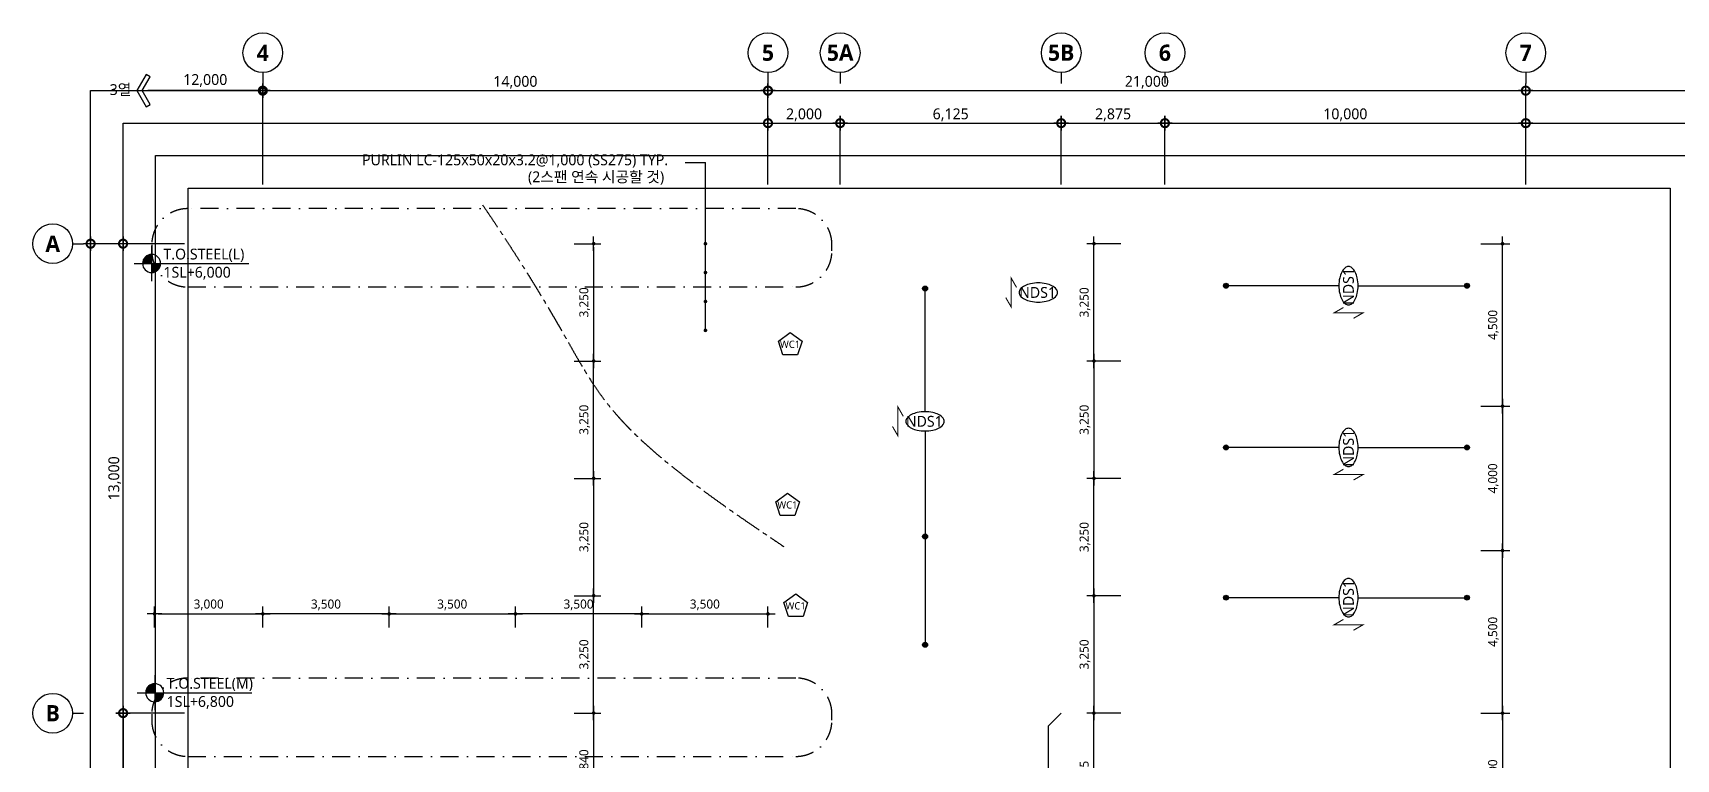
# Model space of a CAD drawing. Header units: millimetres. Extents: x 5446 to 585647, y 2414 to 57106.
# Drawn here: x 510027 to 555566, y 36988 to 57100 of the extents above; entities that cross this region are included whole.
import ezdxf
from ezdxf.enums import TextEntityAlignment as Align

# ---------------------------------------------------------------- set-up
doc = ezdxf.new("R2010")
doc.units = ezdxf.units.MM
doc.header["$LTSCALE"] = 100
doc.linetypes.add('CENTER2', pattern=[1.125, 0.75, -0.125, 0.125, -0.125])
doc.linetypes.add('DASHDOT-GAUN', pattern=[10, 5, -2.5, 0, -2.5])
doc.layers.get('DEFPOINTS').update_dxf_attribs({"color": 137})
for name, color, linetype in [('DIM', 7, 'Continuous'), ('DIM-INT', 7, 'Continuous'), ('S-COL', 2, 'Continuous'), ('S-SYM', 6, 'Continuous'), ('SYM', 6, 'Continuous'), ('SYM-BUB', 3, 'Continuous'), ('SYM-LEAD', 6, 'Continuous'), ('SYM-LEVEL', 7, 'Continuous'), ('TAG', 6, 'Continuous'), ('TEX', 3, 'Continuous'), ('Z-PURLIN', 4, 'Continuous')]:
    doc.layers.add(name, color=color, linetype=linetype)
doc.layers.add('TEMP', color=171, linetype='Continuous', plot=False)
doc.styles.add('$0$스타일1', font='malgun.ttf')
doc.styles.get("Standard").update_dxf_attribs({"font": 'malgun.ttf'})
doc.styles.add('XR-sec$0$스타일1', font='malgun.ttf')
doc.styles.add('스타일1', font='malgun.ttf')
doc.styles.add('스타일2', font='malgunbd.ttf')
doc.linetypes.add('WIREMESH2', pattern='A,5,-0.25,["X",Standard,S=1,R=0,X=-0.32,Y=-0.5],-0.25', length=5.5)
doc.dimstyles.new('CJA', dxfattribs={"dimscale": 300, "dimtxt": 2.7, "dimasz": 1, "dimexe": 2, "dimexo": 3, "dimgap": 1, "dimtad": 1, "dimdec": 0, "dimzin": 1, "dimdsep": 46, "dimlunit": 6, "dimtxsty": '$0$스타일1', "dimblk": 'CJDOT', "dimcen": 0.09, "dimdle": 1, "dimclrd": 256, "dimclre": 256, "dimclrt": 3, "dimadec": 0, "dimazin": 0, "dimtfac": 1, "dimtdec": 0, "dimtix": 1, "dimtmove": 2, "dimatfit": 3, "dimldrblk": 'CJDOT', "dimfxl": 1, "dimtolj": 1, "dimtzin": 1, "dimarcsym": 0})
doc.dimstyles.new('GAUN-100', dxfattribs={"dimscale": 100, "dimtxt": 3, "dimasz": 1, "dimexe": 1, "dimexo": 1, "dimgap": 0.5, "dimtad": 1, "dimdec": 0, "dimzin": 1, "dimdsep": 46, "dimlunit": 6, "dimtxsty": '스타일1', "dimblk": 'GAUN-DOT', "dimcen": -2, "dimdle": 2, "dimclrd": 256, "dimclre": 256, "dimclrt": 3, "dimadec": 0, "dimazin": 0, "dimtfac": 1, "dimtdec": 0, "dimtix": 1, "dimtmove": 2, "dimatfit": 3, "dimldrblk": 'DOTSMALL', "dimfxl": 1, "dimtolj": 1, "dimtzin": 1, "dimarcsym": 0})

# ---------------------------------------------------------------- blocks, each defined once
blk = doc.blocks.new('CJDOT')
blk.add_line((-2, 0), (2, 0))
at = {"const_width": 0.5}
blk.add_lwpolyline([(-0.25, 0, 1), (0.25, 0, 1)], format="xyb", close=True, dxfattribs=at)
blk = doc.blocks.new('*D190')
at = {"layer": 'DEFPOINTS', "color": 0, "transparency": 16777216}
for p in [(539432, 38262), (540480, 38262), (540480, 34787)]:
    blk.add_point(p, dxfattribs=at)
at = {"layer": 'DIM-INT', "lineweight": -2, "transparency": 16777216}
for p, q in [((540180, 38262), (539232, 38262)), ((539432, 34887), (539432, 38162)), ((540180, 34787), (539232, 34787))]:
    blk.add_line(p, q, dxfattribs=at)
at = {"layer": 'DIM-INT', "lineweight": -2, "transparency": 16777216, "xscale": 100, "yscale": 100, "zscale": 100}
for p, rotation in [((539432, 38262), 90), ((539432, 34787), 270)]:
    blk.add_blockref('CJDOT', p, dxfattribs=dict(at, rotation=rotation))
at = {"layer": 'DIM-INT', "color": 3, "transparency": 16777216, "insert": (539182, 36525), "char_height": 250, "attachment_point": 5, "rotation": 90, "style": '$0$스타일1'}
blk.add_mtext('\\A1;3,475', dxfattribs=at)
blk = doc.blocks.new('*D191')
at = {"layer": 'DEFPOINTS', "color": 0, "transparency": 16777216}
for p in [(540480, 41512), (539432, 38262), (540480, 38262)]:
    blk.add_point(p, dxfattribs=at)
at = {"layer": 'DIM-INT', "lineweight": -2, "transparency": 16777216}
for p, q in [((540180, 41512), (539232, 41512)), ((539432, 41412), (539432, 38362)), ((540180, 38262), (539232, 38262))]:
    blk.add_line(p, q, dxfattribs=at)
at = {"layer": 'DIM-INT', "lineweight": -2, "transparency": 16777216, "xscale": 100, "yscale": 100, "zscale": 100}
for p, rotation in [((539432, 41512), 90), ((539432, 38262), 270)]:
    blk.add_blockref('CJDOT', p, dxfattribs=dict(at, rotation=rotation))
at = {"layer": 'DIM-INT', "color": 3, "transparency": 16777216, "insert": (539182, 39887), "char_height": 250, "attachment_point": 5, "rotation": 90, "style": '$0$스타일1'}
blk.add_mtext('\\A1;3,250', dxfattribs=at)
blk = doc.blocks.new('*D192')
at = {"layer": 'DEFPOINTS', "color": 0, "transparency": 16777216}
for p in [(539432, 44762), (540480, 44762), (540480, 41512)]:
    blk.add_point(p, dxfattribs=at)
at = {"layer": 'DIM-INT', "lineweight": -2, "transparency": 16777216}
for p, q in [((540180, 44762), (539232, 44762)), ((539432, 41612), (539432, 44662)), ((540180, 41512), (539232, 41512))]:
    blk.add_line(p, q, dxfattribs=at)
at = {"layer": 'DIM-INT', "lineweight": -2, "transparency": 16777216, "xscale": 100, "yscale": 100, "zscale": 100}
for p, rotation in [((539432, 44762), 90), ((539432, 41512), 270)]:
    blk.add_blockref('CJDOT', p, dxfattribs=dict(at, rotation=rotation))
at = {"layer": 'DIM-INT', "color": 3, "transparency": 16777216, "insert": (539182, 43137), "char_height": 250, "attachment_point": 5, "rotation": 90, "style": '$0$스타일1'}
blk.add_mtext('\\A1;3,250', dxfattribs=at)
blk = doc.blocks.new('*D193')
at = {"layer": 'DEFPOINTS', "color": 0, "transparency": 16777216}
for p in [(540480, 48012), (539432, 44762), (540480, 44762)]:
    blk.add_point(p, dxfattribs=at)
at = {"layer": 'DIM-INT', "lineweight": -2, "transparency": 16777216}
for p, q in [((540180, 48012), (539232, 48012)), ((539432, 47912), (539432, 44862)), ((540180, 44762), (539232, 44762))]:
    blk.add_line(p, q, dxfattribs=at)
at = {"layer": 'DIM-INT', "lineweight": -2, "transparency": 16777216, "xscale": 100, "yscale": 100, "zscale": 100}
for p, rotation in [((539432, 48012), 90), ((539432, 44762), 270)]:
    blk.add_blockref('CJDOT', p, dxfattribs=dict(at, rotation=rotation))
at = {"layer": 'DIM-INT', "color": 3, "transparency": 16777216, "insert": (539182, 46387), "char_height": 250, "attachment_point": 5, "rotation": 90, "style": '$0$스타일1'}
blk.add_mtext('\\A1;3,250', dxfattribs=at)
blk = doc.blocks.new('*D194')
at = {"layer": 'DEFPOINTS', "color": 0, "transparency": 16777216}
for p in [(539432, 51262), (540480, 51262), (540480, 48012)]:
    blk.add_point(p, dxfattribs=at)
at = {"layer": 'DIM-INT', "lineweight": -2, "transparency": 16777216}
for p, q in [((540180, 51262), (539232, 51262)), ((539432, 48112), (539432, 51162)), ((540180, 48012), (539232, 48012))]:
    blk.add_line(p, q, dxfattribs=at)
at = {"layer": 'DIM-INT', "lineweight": -2, "transparency": 16777216, "xscale": 100, "yscale": 100, "zscale": 100}
for p, rotation in [((539432, 51262), 90), ((539432, 48012), 270)]:
    blk.add_blockref('CJDOT', p, dxfattribs=dict(at, rotation=rotation))
at = {"layer": 'DIM-INT', "color": 3, "transparency": 16777216, "insert": (539182, 49637), "char_height": 250, "attachment_point": 5, "rotation": 90, "style": '$0$스타일1'}
blk.add_mtext('\\A1;3,250', dxfattribs=at)
blk = doc.blocks.new('*D195')
at = {"layer": 'DEFPOINTS', "color": 0, "transparency": 16777216}
for p in [(549851, 38262), (549851, 34862), (550754, 34862)]:
    blk.add_point(p, dxfattribs=at)
at = {"layer": 'DIM-INT', "lineweight": -2, "transparency": 16777216}
for p, q in [((550151, 38262), (550954, 38262)), ((550754, 38162), (550754, 34962)), ((550151, 34862), (550954, 34862))]:
    blk.add_line(p, q, dxfattribs=at)
at = {"layer": 'DIM-INT', "lineweight": -2, "transparency": 16777216, "xscale": 100, "yscale": 100, "zscale": 100}
for p, rotation in [((550754, 38262), 90), ((550754, 34862), 270)]:
    blk.add_blockref('CJDOT', p, dxfattribs=dict(at, rotation=rotation))
at = {"layer": 'DIM-INT', "color": 3, "transparency": 16777216, "insert": (550504, 36562), "char_height": 250, "attachment_point": 5, "rotation": 90, "style": '$0$스타일1'}
blk.add_mtext('\\A1;3,400', dxfattribs=at)
blk = doc.blocks.new('*D204')
at = {"layer": 'DEFPOINTS', "color": 0, "transparency": 16777216}
for p in [(549851, 42762), (550754, 42762), (549851, 38262)]:
    blk.add_point(p, dxfattribs=at)
at = {"layer": 'DIM-INT', "lineweight": -2, "transparency": 16777216}
for p, q in [((550151, 42762), (550954, 42762)), ((550754, 38362), (550754, 42662)), ((550151, 38262), (550954, 38262))]:
    blk.add_line(p, q, dxfattribs=at)
at = {"layer": 'DIM-INT', "lineweight": -2, "transparency": 16777216, "xscale": 100, "yscale": 100, "zscale": 100}
for p, rotation in [((550754, 42762), 90), ((550754, 38262), 270)]:
    blk.add_blockref('CJDOT', p, dxfattribs=dict(at, rotation=rotation))
at = {"layer": 'DIM-INT', "color": 3, "transparency": 16777216, "insert": (550504, 40512), "char_height": 250, "attachment_point": 5, "rotation": 90, "style": '$0$스타일1'}
blk.add_mtext('\\A1;4,500', dxfattribs=at)
blk = doc.blocks.new('*D205')
at = {"layer": 'DEFPOINTS', "color": 0, "transparency": 16777216}
for p in [(549851, 46762), (549851, 42762), (550754, 42762)]:
    blk.add_point(p, dxfattribs=at)
at = {"layer": 'DIM-INT', "lineweight": -2, "transparency": 16777216}
for p, q in [((550151, 46762), (550954, 46762)), ((550754, 46662), (550754, 42862)), ((550151, 42762), (550954, 42762))]:
    blk.add_line(p, q, dxfattribs=at)
at = {"layer": 'DIM-INT', "lineweight": -2, "transparency": 16777216, "xscale": 100, "yscale": 100, "zscale": 100}
for p, rotation in [((550754, 46762), 90), ((550754, 42762), 270)]:
    blk.add_blockref('CJDOT', p, dxfattribs=dict(at, rotation=rotation))
at = {"layer": 'DIM-INT', "color": 3, "transparency": 16777216, "insert": (550504, 44762), "char_height": 250, "attachment_point": 5, "rotation": 90, "style": '$0$스타일1'}
blk.add_mtext('\\A1;4,000', dxfattribs=at)
blk = doc.blocks.new('*D206')
at = {"layer": 'DEFPOINTS', "color": 0, "transparency": 16777216}
for p in [(549851, 51262), (550754, 51262), (549851, 46762)]:
    blk.add_point(p, dxfattribs=at)
at = {"layer": 'DIM-INT', "lineweight": -2, "transparency": 16777216}
for p, q in [((550151, 51262), (550954, 51262)), ((550754, 46862), (550754, 51162)), ((550151, 46762), (550954, 46762))]:
    blk.add_line(p, q, dxfattribs=at)
at = {"layer": 'DIM-INT', "lineweight": -2, "transparency": 16777216, "xscale": 100, "yscale": 100, "zscale": 100}
for p, rotation in [((550754, 51262), 90), ((550754, 46762), 270)]:
    blk.add_blockref('CJDOT', p, dxfattribs=dict(at, rotation=rotation))
at = {"layer": 'DIM-INT', "color": 3, "transparency": 16777216, "insert": (550504, 49012), "char_height": 250, "attachment_point": 5, "rotation": 90, "style": '$0$스타일1'}
blk.add_mtext('\\A1;4,500', dxfattribs=at)
blk = doc.blocks.new('GAUN-DOT')
at = {"linetype": 'ByBlock'}
for p, q in [((2, 0), (-2, 0)), ((0, -2), (0, 2))]:
    blk.add_line(p, q, dxfattribs=at)
at = {"const_width": 2.25}
blk.add_lwpolyline([(0, 0.28125, 1), (0, -0.28125, 1)], format="xyb", close=True, dxfattribs=at)
blk = doc.blocks.new('*D233')
at = {"layer": 'DEFPOINTS', "color": 0, "transparency": 16777216}
for p in [(511627, 51262), (514327, 51262), (514327, 8262)]:
    blk.add_point(p, dxfattribs=at)
at = {"layer": 'DIM', "lineweight": -2, "transparency": 16777216}
for p, q in [((514227, 51262), (511527, 51262)), ((511627, 8362), (511627, 51162)), ((514227, 8262), (511527, 8262))]:
    blk.add_line(p, q, dxfattribs=at)
at = {"layer": 'DIM', "lineweight": -2, "transparency": 16777216, "xscale": 100, "yscale": 100, "zscale": 100}
for p, rotation in [((511627, 51262), 90), ((511627, 8262), 270)]:
    blk.add_blockref('GAUN-DOT', p, dxfattribs=dict(at, rotation=rotation))
at = {"layer": 'DIM', "color": 3, "transparency": 16777216, "insert": (511397, 29762), "char_height": 300, "attachment_point": 5, "rotation": 90, "style": '스타일1'}
blk.add_mtext('\\A1;43,000', dxfattribs=at)
blk = doc.blocks.new('_DotSmall')
at = {"color": 0, "linetype": 'ByBlock', "const_width": 0.5}
blk.add_lwpolyline([(-0.0625, 0, 1), (0.0625, 0, 1)], format="xyb", close=True, dxfattribs=at)
blk = doc.blocks.new('*D234')
at = {"layer": 'DEFPOINTS', "color": 0, "transparency": 16777216}
for p in [(512527, 51262), (514327, 51262), (514327, 38262)]:
    blk.add_point(p, dxfattribs=at)
at = {"layer": 'DIM', "lineweight": -2, "transparency": 16777216}
for p, q in [((514227, 51262), (512427, 51262)), ((512527, 38362), (512527, 51162)), ((514227, 38262), (512427, 38262))]:
    blk.add_line(p, q, dxfattribs=at)
at = {"layer": 'DIM', "lineweight": -2, "transparency": 16777216, "xscale": 100, "yscale": 100, "zscale": 100}
for p, rotation in [((512527, 51262), 90), ((512527, 38262), 270)]:
    blk.add_blockref('GAUN-DOT', p, dxfattribs=dict(at, rotation=rotation))
at = {"layer": 'DIM', "color": 3, "transparency": 16777216, "insert": (512296, 44762), "char_height": 300, "attachment_point": 5, "rotation": 90, "style": '스타일1'}
blk.add_mtext('\\A1;13,000', dxfattribs=at)
blk = doc.blocks.new('NEW_BUB')
at = {"layer": 'SYM-BUB', "color": 6}
blk.add_line((0, 3), (0, 0), dxfattribs=at)
blk.add_circle((0, 8.5), 5.5, dxfattribs=at)
at = {"layer": 'SYM-BUB', "color": 3, "style": '스타일2'}
blk.add_attdef('X', text='', height=4.5, dxfattribs=at).set_placement((0, 8.5), align=Align.MIDDLE)
blk = doc.blocks.new('*D235')
at = {"layer": 'DEFPOINTS', "color": 0, "transparency": 16777216}
for p in [(530399, 55500), (516399, 52800), (530399, 52800)]:
    blk.add_point(p, dxfattribs=at)
at = {"layer": 'DIM', "lineweight": -2, "transparency": 16777216}
for p, q in [((516399, 52900), (516399, 55600)), ((530399, 52900), (530399, 55600)), ((516499, 55500), (530299, 55500))]:
    blk.add_line(p, q, dxfattribs=at)
at = {"layer": 'DIM', "lineweight": -2, "transparency": 16777216, "xscale": 100, "yscale": 100, "zscale": 100, "rotation": 180}
blk.add_blockref('GAUN-DOT', (516399, 55500), dxfattribs=at)
at = {"layer": 'DIM', "lineweight": -2, "transparency": 16777216, "xscale": 100, "yscale": 100, "zscale": 100}
blk.add_blockref('GAUN-DOT', (530399, 55500), dxfattribs=at)
at = {"layer": 'DIM', "color": 3, "transparency": 16777216, "insert": (523399, 55731), "char_height": 300, "attachment_point": 5, "style": '스타일1'}
blk.add_mtext('\\A1;14,000', dxfattribs=at)
blk = doc.blocks.new('연장 화살표')
at = {"layer": 'DIM'}
blk.add_line((-0.49, 0), (-1, 0), dxfattribs=at)
blk.add_lwpolyline([(-1.23, 1.29), (-0.49, 0), (-1.23, -1.29), (-0.86, -1.5), (0, 0), (-0.86, 1.5)], close=True, dxfattribs=at)
blk = doc.blocks.new('*D236')
at = {"layer": 'DEFPOINTS', "color": 0, "transparency": 16777216}
for p in [(512909, 55500), (512909, 55500), (516399, 53400)]:
    blk.add_point(p, dxfattribs=at)
at = {"layer": 'DIM', "color": 7, "lineweight": -2, "transparency": 16777216}
for p, q in [((516399, 53700), (516399, 55700)), ((516599, 55500), (513209, 55500))]:
    blk.add_line(p, q, dxfattribs=at)
at = {"layer": 'DIM', "color": 7, "lineweight": -2, "transparency": 16777216, "xscale": 300, "yscale": 300, "zscale": 300, "rotation": 180}
blk.add_blockref('연장 화살표', (512909, 55500), dxfattribs=at)
at = {"layer": 'DIM', "color": 7, "lineweight": -2, "transparency": 16777216, "xscale": 300, "yscale": 300, "zscale": 300}
blk.add_blockref('_DotSmall', (516399, 55500), dxfattribs=at)
at = {"layer": 'DIM', "color": 3, "transparency": 16777216, "insert": (514804, 55781), "char_height": 300, "attachment_point": 5, "style": '스타일1'}
blk.add_mtext('\\A1;12,000', dxfattribs=at)
blk = doc.blocks.new('XR-sec$0$LEVEL1')
at = {"layer": 'SYM-LEVEL'}
h = blk.add_hatch(color=6, dxfattribs=at)
edge = h.paths.add_edge_path()
edge.add_ellipse((4.87, 0), major_axis=(1.77, 1.77), ratio=1, start_angle=405, end_angle=495)
edge.add_line((2.37, 0), (4.87, 0))
edge.add_line((4.87, 0), (4.87, 2.5))
edge = h.paths.add_edge_path()
edge.add_ellipse((4.87, 0), major_axis=(1.77, 1.77), ratio=1, start_angle=225, end_angle=315)
edge.add_line((7.37, 0), (4.87, 0))
edge.add_line((4.87, 0), (4.87, -2.5))
at = {"layer": 'SYM-LEVEL', "color": 6}
for p, q in [((4.87, 4.87), (4.87, -4.87)), ((0, 0), (9.74, 0)), ((9.07, 0), (31.8, 0))]:
    blk.add_line(p, q, dxfattribs=at)
blk.add_ellipse((4.87, 0), major_axis=(1.77, 1.77), ratio=1, start_param=5.497787, end_param=11.780972, dxfattribs=at)
at = {"layer": 'SYM-LEVEL', "color": 3, "style": 'XR-sec$0$스타일1'}
for tag, p in [('1층-바닥마감', (8.16, 1.11)), ('EL-+100', (8.16, -3.93))]:
    blk.add_attdef(tag, p, '', height=3, dxfattribs=at)
blk = doc.blocks.new('*D265')
at = {"layer": 'DEFPOINTS', "color": 0, "transparency": 16777216}
for p in [(524729, 51262), (524729, 48012), (525568, 48012)]:
    blk.add_point(p, dxfattribs=at)
at = {"layer": 'DIM-INT', "lineweight": -2, "transparency": 16777216}
for p, q in [((525029, 51262), (525768, 51262)), ((525568, 51162), (525568, 48112)), ((525029, 48012), (525768, 48012))]:
    blk.add_line(p, q, dxfattribs=at)
at = {"layer": 'DIM-INT', "lineweight": -2, "transparency": 16777216, "xscale": 100, "yscale": 100, "zscale": 100}
for p, rotation in [((525568, 51262), 90), ((525568, 48012), 270)]:
    blk.add_blockref('CJDOT', p, dxfattribs=dict(at, rotation=rotation))
at = {"layer": 'DIM-INT', "color": 3, "transparency": 16777216, "insert": (525318, 49637), "char_height": 250, "attachment_point": 5, "rotation": 90, "style": '$0$스타일1'}
blk.add_mtext('\\A1;3,250', dxfattribs=at)
blk = doc.blocks.new('*D252')
at = {"layer": 'DEFPOINTS', "color": 0, "transparency": 16777216}
for p in [(524729, 48012), (525568, 48012), (524729, 44762)]:
    blk.add_point(p, dxfattribs=at)
at = {"layer": 'DIM-INT', "lineweight": -2, "transparency": 16777216}
for p, q in [((525029, 48012), (525768, 48012)), ((525568, 44862), (525568, 47912)), ((525029, 44762), (525768, 44762))]:
    blk.add_line(p, q, dxfattribs=at)
at = {"layer": 'DIM-INT', "lineweight": -2, "transparency": 16777216, "xscale": 100, "yscale": 100, "zscale": 100}
for p, rotation in [((525568, 48012), 90), ((525568, 44762), 270)]:
    blk.add_blockref('CJDOT', p, dxfattribs=dict(at, rotation=rotation))
at = {"layer": 'DIM-INT', "color": 3, "transparency": 16777216, "insert": (525318, 46387), "char_height": 250, "attachment_point": 5, "rotation": 90, "style": '$0$스타일1'}
blk.add_mtext('\\A1;3,250', dxfattribs=at)
blk = doc.blocks.new('*D253')
at = {"layer": 'DEFPOINTS', "color": 0, "transparency": 16777216}
for p in [(524729, 41512), (525568, 41512), (524729, 38262)]:
    blk.add_point(p, dxfattribs=at)
at = {"layer": 'DIM-INT', "lineweight": -2, "transparency": 16777216}
for p, q in [((525029, 41512), (525768, 41512)), ((525568, 38362), (525568, 41412)), ((525029, 38262), (525768, 38262))]:
    blk.add_line(p, q, dxfattribs=at)
at = {"layer": 'DIM-INT', "lineweight": -2, "transparency": 16777216, "xscale": 100, "yscale": 100, "zscale": 100}
for p, rotation in [((525568, 41512), 90), ((525568, 38262), 270)]:
    blk.add_blockref('CJDOT', p, dxfattribs=dict(at, rotation=rotation))
at = {"layer": 'DIM-INT', "color": 3, "transparency": 16777216, "insert": (525318, 39887), "char_height": 250, "attachment_point": 5, "rotation": 90, "style": '$0$스타일1'}
blk.add_mtext('\\A1;3,250', dxfattribs=at)
blk = doc.blocks.new('*D260')
at = {"layer": 'DEFPOINTS', "color": 0, "transparency": 16777216}
for p in [(524729, 44762), (524729, 41512), (525568, 41512)]:
    blk.add_point(p, dxfattribs=at)
at = {"layer": 'DIM-INT', "lineweight": -2, "transparency": 16777216}
for p, q in [((525029, 44762), (525768, 44762)), ((525568, 44662), (525568, 41612)), ((525029, 41512), (525768, 41512))]:
    blk.add_line(p, q, dxfattribs=at)
at = {"layer": 'DIM-INT', "lineweight": -2, "transparency": 16777216, "xscale": 100, "yscale": 100, "zscale": 100}
for p, rotation in [((525568, 44762), 90), ((525568, 41512), 270)]:
    blk.add_blockref('CJDOT', p, dxfattribs=dict(at, rotation=rotation))
at = {"layer": 'DIM-INT', "color": 3, "transparency": 16777216, "insert": (525318, 43137), "char_height": 250, "attachment_point": 5, "rotation": 90, "style": '$0$스타일1'}
blk.add_mtext('\\A1;3,250', dxfattribs=at)
blk = doc.blocks.new('*D261')
at = {"layer": 'DEFPOINTS', "color": 0, "transparency": 16777216}
for p in [(524729, 38262), (524729, 35422), (525568, 35422)]:
    blk.add_point(p, dxfattribs=at)
at = {"layer": 'DIM-INT', "lineweight": -2, "transparency": 16777216}
for p, q in [((525029, 38262), (525768, 38262)), ((525568, 38162), (525568, 35522)), ((525029, 35422), (525768, 35422))]:
    blk.add_line(p, q, dxfattribs=at)
at = {"layer": 'DIM-INT', "lineweight": -2, "transparency": 16777216, "xscale": 100, "yscale": 100, "zscale": 100}
for p, rotation in [((525568, 38262), 90), ((525568, 35422), 270)]:
    blk.add_blockref('CJDOT', p, dxfattribs=dict(at, rotation=rotation))
at = {"layer": 'DIM-INT', "color": 3, "transparency": 16777216, "insert": (525318, 36842), "char_height": 250, "attachment_point": 5, "rotation": 90, "style": '$0$스타일1'}
blk.add_mtext('\\A1;2,840', dxfattribs=at)
blk = doc.blocks.new('*D266')
at = {"layer": 'DEFPOINTS', "color": 0, "transparency": 16777216}
for p in [(516399, 41010), (513399, 40337), (516399, 40337)]:
    blk.add_point(p, dxfattribs=at)
at = {"layer": 'DIM-INT', "lineweight": -2, "transparency": 16777216}
for p, q in [((513399, 40637), (513399, 41210)), ((513499, 41010), (516299, 41010)), ((516399, 40637), (516399, 41210))]:
    blk.add_line(p, q, dxfattribs=at)
at = {"layer": 'DIM-INT', "lineweight": -2, "transparency": 16777216, "xscale": 100, "yscale": 100, "zscale": 100, "rotation": 180}
blk.add_blockref('CJDOT', (513399, 41010), dxfattribs=at)
at = {"layer": 'DIM-INT', "lineweight": -2, "transparency": 16777216, "xscale": 100, "yscale": 100, "zscale": 100}
blk.add_blockref('CJDOT', (516399, 41010), dxfattribs=at)
at = {"layer": 'DIM-INT', "color": 3, "transparency": 16777216, "insert": (514899, 41260), "char_height": 250, "attachment_point": 5, "style": '$0$스타일1'}
blk.add_mtext('\\A1;3,000', dxfattribs=at)
blk = doc.blocks.new('*D267')
at = {"layer": 'DEFPOINTS', "color": 0, "transparency": 16777216}
for p in [(516399, 41010), (516399, 40337), (519899, 40337)]:
    blk.add_point(p, dxfattribs=at)
at = {"layer": 'DIM-INT', "lineweight": -2, "transparency": 16777216}
for p, q in [((516399, 40637), (516399, 41210)), ((519799, 41010), (516499, 41010)), ((519899, 40637), (519899, 41210))]:
    blk.add_line(p, q, dxfattribs=at)
at = {"layer": 'DIM-INT', "lineweight": -2, "transparency": 16777216, "xscale": 100, "yscale": 100, "zscale": 100, "rotation": 180}
blk.add_blockref('CJDOT', (516399, 41010), dxfattribs=at)
at = {"layer": 'DIM-INT', "lineweight": -2, "transparency": 16777216, "xscale": 100, "yscale": 100, "zscale": 100}
blk.add_blockref('CJDOT', (519899, 41010), dxfattribs=at)
at = {"layer": 'DIM-INT', "color": 3, "transparency": 16777216, "insert": (518149, 41260), "char_height": 250, "attachment_point": 5, "style": '$0$스타일1'}
blk.add_mtext('\\A1;3,500', dxfattribs=at)
blk = doc.blocks.new('*D268')
at = {"layer": 'DEFPOINTS', "color": 0, "transparency": 16777216}
for p in [(523399, 41010), (519899, 40337), (523399, 40337)]:
    blk.add_point(p, dxfattribs=at)
at = {"layer": 'DIM-INT', "lineweight": -2, "transparency": 16777216}
for p, q in [((519899, 40637), (519899, 41210)), ((519999, 41010), (523299, 41010)), ((523399, 40637), (523399, 41210))]:
    blk.add_line(p, q, dxfattribs=at)
at = {"layer": 'DIM-INT', "lineweight": -2, "transparency": 16777216, "xscale": 100, "yscale": 100, "zscale": 100, "rotation": 180}
blk.add_blockref('CJDOT', (519899, 41010), dxfattribs=at)
at = {"layer": 'DIM-INT', "lineweight": -2, "transparency": 16777216, "xscale": 100, "yscale": 100, "zscale": 100}
blk.add_blockref('CJDOT', (523399, 41010), dxfattribs=at)
at = {"layer": 'DIM-INT', "color": 3, "transparency": 16777216, "insert": (521649, 41260), "char_height": 250, "attachment_point": 5, "style": '$0$스타일1'}
blk.add_mtext('\\A1;3,500', dxfattribs=at)
blk = doc.blocks.new('*D269')
at = {"layer": 'DEFPOINTS', "color": 0, "transparency": 16777216}
for p in [(523399, 41010), (523399, 40337), (526899, 40337)]:
    blk.add_point(p, dxfattribs=at)
at = {"layer": 'DIM-INT', "lineweight": -2, "transparency": 16777216}
for p, q in [((523399, 40637), (523399, 41210)), ((526799, 41010), (523499, 41010)), ((526899, 40637), (526899, 41210))]:
    blk.add_line(p, q, dxfattribs=at)
at = {"layer": 'DIM-INT', "lineweight": -2, "transparency": 16777216, "xscale": 100, "yscale": 100, "zscale": 100, "rotation": 180}
blk.add_blockref('CJDOT', (523399, 41010), dxfattribs=at)
at = {"layer": 'DIM-INT', "lineweight": -2, "transparency": 16777216, "xscale": 100, "yscale": 100, "zscale": 100}
blk.add_blockref('CJDOT', (526899, 41010), dxfattribs=at)
at = {"layer": 'DIM-INT', "color": 3, "transparency": 16777216, "insert": (525149, 41260), "char_height": 250, "attachment_point": 5, "style": '$0$스타일1'}
blk.add_mtext('\\A1;3,500', dxfattribs=at)
blk = doc.blocks.new('*D270')
at = {"layer": 'DEFPOINTS', "color": 0, "transparency": 16777216}
for p in [(530399, 41010), (526899, 40337), (530399, 40337)]:
    blk.add_point(p, dxfattribs=at)
at = {"layer": 'DIM-INT', "lineweight": -2, "transparency": 16777216}
for p, q in [((526899, 40637), (526899, 41210)), ((526999, 41010), (530299, 41010)), ((530399, 40637), (530399, 41210))]:
    blk.add_line(p, q, dxfattribs=at)
at = {"layer": 'DIM-INT', "lineweight": -2, "transparency": 16777216, "xscale": 100, "yscale": 100, "zscale": 100, "rotation": 180}
blk.add_blockref('CJDOT', (526899, 41010), dxfattribs=at)
at = {"layer": 'DIM-INT', "lineweight": -2, "transparency": 16777216, "xscale": 100, "yscale": 100, "zscale": 100}
blk.add_blockref('CJDOT', (530399, 41010), dxfattribs=at)
at = {"layer": 'DIM-INT', "color": 3, "transparency": 16777216, "insert": (528649, 41260), "char_height": 250, "attachment_point": 5, "style": '$0$스타일1'}
blk.add_mtext('\\A1;3,500', dxfattribs=at)
blk = doc.blocks.new('*D311')
at = {"layer": 'DEFPOINTS', "color": 0, "transparency": 16777216}
for p in [(514327, 38262), (512527, 31312), (514327, 31312)]:
    blk.add_point(p, dxfattribs=at)
at = {"layer": 'DIM', "lineweight": -2, "transparency": 16777216}
for p, q in [((514227, 38262), (512427, 38262)), ((512527, 38162), (512527, 31412)), ((514227, 31312), (512427, 31312))]:
    blk.add_line(p, q, dxfattribs=at)
at = {"layer": 'DIM', "lineweight": -2, "transparency": 16777216, "xscale": 100, "yscale": 100, "zscale": 100}
for p, rotation in [((512527, 38262), 90), ((512527, 31312), 270)]:
    blk.add_blockref('GAUN-DOT', p, dxfattribs=dict(at, rotation=rotation))
at = {"layer": 'DIM', "color": 3, "transparency": 16777216, "insert": (512297, 34787), "char_height": 300, "attachment_point": 5, "rotation": 90, "style": '스타일1'}
blk.add_mtext('\\A1;6,950', dxfattribs=at)
blk = doc.blocks.new('*D354')
at = {"layer": 'DEFPOINTS', "color": 0, "transparency": 16777216}
for p in [(532399, 54600), (530399, 52800), (532399, 52800)]:
    blk.add_point(p, dxfattribs=at)
at = {"layer": 'DIM', "lineweight": -2, "transparency": 16777216}
for p, q in [((530399, 52900), (530399, 54700)), ((532399, 52900), (532399, 54700)), ((530499, 54600), (532299, 54600))]:
    blk.add_line(p, q, dxfattribs=at)
at = {"layer": 'DIM', "lineweight": -2, "transparency": 16777216, "xscale": 100, "yscale": 100, "zscale": 100, "rotation": 180}
blk.add_blockref('GAUN-DOT', (530399, 54600), dxfattribs=at)
at = {"layer": 'DIM', "lineweight": -2, "transparency": 16777216, "xscale": 100, "yscale": 100, "zscale": 100}
blk.add_blockref('GAUN-DOT', (532399, 54600), dxfattribs=at)
at = {"layer": 'DIM', "color": 3, "transparency": 16777216, "insert": (531399, 54830), "char_height": 300, "attachment_point": 5, "style": '스타일1'}
blk.add_mtext('\\A1;2,000', dxfattribs=at)
blk = doc.blocks.new('*D355')
at = {"layer": 'DEFPOINTS', "color": 0, "transparency": 16777216}
for p in [(538524, 54600), (532399, 52800), (538524, 52800)]:
    blk.add_point(p, dxfattribs=at)
at = {"layer": 'DIM', "lineweight": -2, "transparency": 16777216}
for p, q in [((532399, 52900), (532399, 54700)), ((538524, 52900), (538524, 54700)), ((532499, 54600), (538424, 54600))]:
    blk.add_line(p, q, dxfattribs=at)
at = {"layer": 'DIM', "lineweight": -2, "transparency": 16777216, "xscale": 100, "yscale": 100, "zscale": 100, "rotation": 180}
blk.add_blockref('GAUN-DOT', (532399, 54600), dxfattribs=at)
at = {"layer": 'DIM', "lineweight": -2, "transparency": 16777216, "xscale": 100, "yscale": 100, "zscale": 100}
blk.add_blockref('GAUN-DOT', (538524, 54600), dxfattribs=at)
at = {"layer": 'DIM', "color": 3, "transparency": 16777216, "insert": (535462, 54831), "char_height": 300, "attachment_point": 5, "style": '스타일1'}
blk.add_mtext('\\A1;6,125', dxfattribs=at)
blk = doc.blocks.new('*D356')
at = {"layer": 'DEFPOINTS', "color": 0, "transparency": 16777216}
for p in [(541399, 54600), (538524, 52800), (541399, 52800)]:
    blk.add_point(p, dxfattribs=at)
at = {"layer": 'DIM', "lineweight": -2, "transparency": 16777216}
for p, q in [((538524, 52900), (538524, 54700)), ((541399, 52900), (541399, 54700)), ((538624, 54600), (541299, 54600))]:
    blk.add_line(p, q, dxfattribs=at)
at = {"layer": 'DIM', "lineweight": -2, "transparency": 16777216, "xscale": 100, "yscale": 100, "zscale": 100, "rotation": 180}
blk.add_blockref('GAUN-DOT', (538524, 54600), dxfattribs=at)
at = {"layer": 'DIM', "lineweight": -2, "transparency": 16777216, "xscale": 100, "yscale": 100, "zscale": 100}
blk.add_blockref('GAUN-DOT', (541399, 54600), dxfattribs=at)
at = {"layer": 'DIM', "color": 3, "transparency": 16777216, "insert": (539962, 54830), "char_height": 300, "attachment_point": 5, "style": '스타일1'}
blk.add_mtext('\\A1;2,875', dxfattribs=at)
blk = doc.blocks.new('*D357')
at = {"layer": 'DEFPOINTS', "color": 0, "transparency": 16777216}
for p in [(551399, 54600), (541399, 52800), (551399, 52800)]:
    blk.add_point(p, dxfattribs=at)
at = {"layer": 'DIM', "lineweight": -2, "transparency": 16777216}
for p, q in [((541399, 52900), (541399, 54700)), ((551399, 52900), (551399, 54700)), ((541499, 54600), (551299, 54600))]:
    blk.add_line(p, q, dxfattribs=at)
at = {"layer": 'DIM', "lineweight": -2, "transparency": 16777216, "xscale": 100, "yscale": 100, "zscale": 100, "rotation": 180}
blk.add_blockref('GAUN-DOT', (541399, 54600), dxfattribs=at)
at = {"layer": 'DIM', "lineweight": -2, "transparency": 16777216, "xscale": 100, "yscale": 100, "zscale": 100}
blk.add_blockref('GAUN-DOT', (551399, 54600), dxfattribs=at)
at = {"layer": 'DIM', "color": 3, "transparency": 16777216, "insert": (546399, 54831), "char_height": 300, "attachment_point": 5, "style": '스타일1'}
blk.add_mtext('\\A1;10,000', dxfattribs=at)
blk = doc.blocks.new('*D358')
at = {"layer": 'DEFPOINTS', "color": 0, "transparency": 16777216}
for p in [(551399, 55500), (530399, 52800), (551399, 52800)]:
    blk.add_point(p, dxfattribs=at)
at = {"layer": 'DIM', "lineweight": -2, "transparency": 16777216}
for p, q in [((530399, 52900), (530399, 55600)), ((551399, 52900), (551399, 55600)), ((530499, 55500), (551299, 55500))]:
    blk.add_line(p, q, dxfattribs=at)
at = {"layer": 'DIM', "lineweight": -2, "transparency": 16777216, "xscale": 100, "yscale": 100, "zscale": 100, "rotation": 180}
blk.add_blockref('GAUN-DOT', (530399, 55500), dxfattribs=at)
at = {"layer": 'DIM', "lineweight": -2, "transparency": 16777216, "xscale": 100, "yscale": 100, "zscale": 100}
blk.add_blockref('GAUN-DOT', (551399, 55500), dxfattribs=at)
at = {"layer": 'DIM', "color": 3, "transparency": 16777216, "insert": (540899, 55731), "char_height": 300, "attachment_point": 5, "style": '스타일1'}
blk.add_mtext('\\A1;21,000', dxfattribs=at)
blk = doc.blocks.new('st-slab')
at = {"layer": 'S-SYM', "color": 7, "const_width": 30}
blk.add_lwpolyline([(150, 540), (0, 800), (0, 0), (-150, 260)], dxfattribs=at)
at = {"layer": 'S-SYM'}
blk.add_lwpolyline([(1284, 400, 0.174705), (1251, 490, 0.104203), (1128, 588, 0.064948), (967, 644, 0.051099), (752, 666, 0.051099), (538, 644, 0.064948), (377, 588, 0.104203), (254, 490, 0.174705), (221, 400, 0.174705), (254, 310, 0.104203), (377, 212, 0.064948), (538, 156, 0.051099), (752, 134, 0.051099), (967, 156, 0.064948), (1128, 212, 0.104203), (1251, 310, 0.174705)], format="xyb", close=True, dxfattribs=at)
at = {"layer": 'S-SYM', "color": 3, "style": '스타일1'}
blk.add_attdef('SLAB', text='', height=300, dxfattribs=at).set_placement((731, 402), align=Align.MIDDLE)

msp = doc.modelspace()

# ---------------------------------------------------------------- hatches: boundary and pattern name
at = {"layer": 'SYM-LEAD'}
h = msp.add_hatch(color=256, dxfattribs=at)
h.dxf.hatch_style = 1
h.paths.add_polyline_path([(543160.3, 50097.6, 1), (543022.4, 50097.6, 1)])
h = msp.add_hatch(color=256, dxfattribs=at)
h.dxf.hatch_style = 1
h.paths.add_polyline_path([(549839.3, 50097.6, 1), (549701.4, 50097.6, 1)])
h = msp.add_hatch(color=256, dxfattribs=at)
h.dxf.hatch_style = 1
h.paths.add_polyline_path([(534820.2, 50021.2, 1), (534682.3, 50021.2, 1)])
h = msp.add_hatch(color=256, dxfattribs=at)
h.dxf.hatch_style = 1
h.paths.add_polyline_path([(543160.3, 45619.1, 1), (543022.4, 45619.1, 1)])
h = msp.add_hatch(color=256, dxfattribs=at)
h.dxf.hatch_style = 1
h.paths.add_polyline_path([(549839.3, 45619.1, 1), (549701.4, 45619.1, 1)])
h = msp.add_hatch(color=256, dxfattribs=at)
h.dxf.hatch_style = 1
h.paths.add_polyline_path([(534820.2, 43153.5, 1), (534682.3, 43153.5, 1)])
h = msp.add_hatch(color=256, dxfattribs=at)
h.dxf.hatch_style = 1
h.paths.add_polyline_path([(543160.3, 41458.8, 1), (543022.4, 41458.8, 1)])
h = msp.add_hatch(color=256, dxfattribs=at)
h.dxf.hatch_style = 1
h.paths.add_polyline_path([(549839.3, 41458.8, 1), (549701.4, 41458.8, 1)])
h = msp.add_hatch(color=256, dxfattribs=at)
h.dxf.hatch_style = 1
h.paths.add_polyline_path([(534820.2, 40153.9, 1), (534682.3, 40153.9, 1)])

# ---------------------------------------------------------------- linework, layer by layer
at = {"layer": 'SYM', "color": 4, "linetype": 'DASHDOT-GAUN'}
for points in [[(513320.9, 51232.7), (513320.9, 51062.9, 0.4142136), (514320.9, 50062.9), (531172, 50062.9, 0.4142136), (532172, 51062.9), (532172, 51232.7, 0.4142136), (531172, 52232.7), (514320.9, 52232.7, 0.4142136)], [(513320.9, 38232.7), (513320.9, 38062.9, 0.4142136), (514320.9, 37062.9), (531172, 37062.9, 0.4142136), (532172, 38062.9), (532172, 38232.7, 0.4142136), (531172, 39232.7), (514320.9, 39232.7, 0.4142136)]]:
    msp.add_lwpolyline(points, format="xyb", close=True, dxfattribs=at)
at = {"layer": 'SYM-LEAD'}
for p, q in [((546220, 50097.6), (543022.4, 50097.6)), ((546751.2, 50097.6), (549701.4, 50097.6)), ((534751.2, 46606.8), (534751.2, 50021.2)), ((534751.2, 46075.5), (534751.2, 40153.9)), ((546220, 45619.1), (543022.4, 45619.1)), ((546751.2, 45619.1), (549701.4, 45619.1)), ((546220, 41458.8), (543022.4, 41458.8)), ((546751.2, 41458.8), (549701.4, 41458.8))]:
    msp.add_line(p, q, dxfattribs=at)
for centre in [(543091.4, 50097.6), (549770.3, 50097.6), (534751.2, 50021.2), (543091.4, 45619.1), (549770.3, 45619.1), (534751.2, 43153.5), (543091.4, 41458.8), (549770.3, 41458.8), (534751.2, 40153.9)]:
    msp.add_circle(centre, 69, dxfattribs=at)
at = {"layer": 'TAG', "color": 6, "ltscale": 0.2, "elevation": 0}
for points in [[(531015.1, 48804.3), (531342.7, 48566.3), (531217.6, 48181.2), (530812.7, 48181.2), (530687.5, 48566.3)], [(530942.2, 44355.4), (531269.8, 44117.4), (531144.6, 43732.3), (530739.7, 43732.3), (530614.6, 44117.4)]]:
    msp.add_lwpolyline(points, close=True, dxfattribs=at)
at = {"layer": 'TAG', "color": 6, "ltscale": 0.2}
msp.add_lwpolyline([(531170.2, 41560.8), (531497.8, 41322.8), (531372.6, 40937.7), (530967.7, 40937.7), (530842.6, 41322.8)], close=True, dxfattribs=at)
at = {"layer": 'TEMP'}
for points in [[(511627.1, 55500), (558099, 55500), (558099, 3900), (511627.1, 3900)], [(512527.1, 54600), (557199, 54600), (557199, 4800), (512527.1, 4800)], [(513427.1, 53700), (556299, 53700), (556299, 5700), (513427.1, 5700)], [(514327.1, 52800), (555399, 52800), (555399, 6600), (514327.1, 6600)], [(514327.1, 52800), (555399, 52800), (555399, 6600), (514327.1, 6600)]]:
    msp.add_lwpolyline(points, close=True, dxfattribs=at)
at = {"layer": 'TEX', "color": 6}
for p in [(528103, 53514.3, -786309.8), (528665.7, 48835.7, -4132371)]:
    msp.add_line(p, (528665.7, 53514.3, -786309.8), dxfattribs=at)
at = {"layer": 'TEX', "color": 6, "const_width": 50, "elevation": -1325184.5}
for points in [[(528665.7, 51236.7, 1), (528665.7, 51286.7, 1)], [(528665.7, 51236.7, 1), (528665.7, 51286.7, 1)], [(528665.7, 50436.7, 1), (528665.7, 50486.7, 1)], [(528665.7, 50436.7, 1), (528665.7, 50486.7, 1)], [(528665.7, 49636.7, 1), (528665.7, 49686.7, 1)], [(528665.7, 49636.7, 1), (528665.7, 49686.7, 1)], [(528665.7, 48836.7, 1), (528665.7, 48886.7, 1)], [(528665.7, 48836.7, 1), (528665.7, 48886.7, 1)]]:
    msp.add_lwpolyline(points, format="xyb", close=True, dxfattribs=at)
at = {"layer": 'TEX', "color": 5}
msp.add_lwpolyline([(538174, 33959.8), (538174, 37912.2), (538524, 38262.2)], dxfattribs=at)
at = {"layer": 'Z-PURLIN', "linetype": 'CENTER2', "ltscale": 10}
msp.add_open_spline([(522488.1, 52338.5, 1063989.5), (524380.3, 49558.2, 1063989.5), (525436.2, 47114.8, 1063989.5), (527296.2, 45225, 1063989.5), (530836.8, 42875.6, 1063989.5)], degree=3, knots=[300.7770577, 300.7770577, 300.7770577, 300.7770577, 4735.160301, 10150.5397907, 10150.5397907, 10150.5397907, 10150.5397907], dxfattribs=at)

# ---------------------------------------------------------------- block references
at = {"layer": 'SYM', "linetype": 'WIREMESH2'}
ref = msp.add_blockref('st-slab', (546885.6, 49345.2), dxfattribs=dict(at, rotation=90))
ref.add_attrib('SLAB', 'NDS1', dxfattribs={"color": 3, "height": 300, "rotation": 90, "style": '스타일1'}).set_placement((546484, 50076.4), align=Align.MIDDLE)
ref = msp.add_blockref('st-slab', (537137.7, 49510.1), dxfattribs=at)
ref.add_attrib('SLAB', 'NDS1', dxfattribs={"color": 3, "height": 300, "style": '스타일1'}).set_placement((537868.9, 49911.7), align=Align.MIDDLE)
ref = msp.add_blockref('st-slab', (533998.9, 45941.1), dxfattribs=at)
ref.add_attrib('SLAB', 'NDS1', dxfattribs={"color": 3, "height": 300, "style": '스타일1'}).set_placement((534730.1, 46342.7), align=Align.MIDDLE)
ref = msp.add_blockref('st-slab', (546885.6, 44866.8), dxfattribs=dict(at, rotation=90))
ref.add_attrib('SLAB', 'NDS1', dxfattribs={"color": 3, "height": 300, "rotation": 90, "style": '스타일1'}).set_placement((546484, 45597.9), align=Align.MIDDLE)
ref = msp.add_blockref('st-slab', (546885.6, 40706.4), dxfattribs=dict(at, rotation=90))
ref.add_attrib('SLAB', 'NDS1', dxfattribs={"color": 3, "height": 300, "rotation": 90, "style": '스타일1'}).set_placement((546484, 41437.6), align=Align.MIDDLE)
at = {"layer": 'SYM-BUB', "xscale": 100, "yscale": 100, "zscale": 100}
for p, values in [((516399, 55700), {'X': '4'}), ((530399, 55700), {'X': '5'}), ((532399, 55700), {'X': '5A'}), ((538524, 55700), {'X': '5B'}), ((541399, 55700), {'X': '6'}), ((551399, 55700), {'X': '7'})]:
    msp.add_blockref('NEW_BUB', p, dxfattribs=at).add_auto_attribs(values)
at = {"layer": 'SYM-BUB'}
ref = msp.add_blockref('NEW_BUB', (511427.1, 51262.2), dxfattribs=dict(at, xscale=100, yscale=100, zscale=100, rotation=90))
ref.add_attrib('X', 'A', dxfattribs={"color": 3, "height": 450, "style": '스타일2'}).set_placement((510577.1, 51262.2), align=Align.MIDDLE)
ref = msp.add_blockref('NEW_BUB', (511427.1, 38259.1), dxfattribs=dict(at, xscale=100, yscale=100, zscale=100, rotation=90))
ref.add_attrib('X', 'B', dxfattribs={"color": 3, "height": 450, "style": '스타일2'}).set_placement((510577.1, 38259.1), align=Align.MIDDLE)
at = {"layer": 'SYM-LEVEL', "xscale": 100, "yscale": 100, "zscale": 100}
for p, values in [((512830.3, 50713.6), {'EL-+100': '1SL+6,000', '1층-바닥마감': 'T.O.STEEL(L)'}), ((512919.3, 38826.7), {'EL-+100': '1SL+6,800', '1층-바닥마감': 'T.O.STEEL(M)'})]:
    msp.add_blockref('XR-sec$0$LEVEL1', p, dxfattribs=at).add_auto_attribs(values)

# ---------------------------------------------------------------- texts
at = {"layer": 'DIM', "color": 3, "style": '스타일1'}
msp.add_text('3열', height=300, dxfattribs=at).set_placement((512454.9, 55379.4), align=Align.CENTER)
at = {"layer": 'S-COL', "color": 3, "style": '스타일1'}
for p in [(531010.7, 48476.8, -819840), (530937.8, 44027.9, -819840), (531165.8, 41233.3, -819840)]:
    msp.add_text('WC1', height=201.6, dxfattribs=at).set_placement(p, align=Align.MIDDLE_CENTER)
at = {"layer": 'TEX', "style": '스타일1'}
for s, p in [('PURLIN LC-125x50x20x3.2@1,000 (SS275) TYP.', (519149, 53583.9, -786309.8)), ('(2스팬 연속 시공할 것)', (523747.7, 53113.1, -786309.8))]:
    msp.add_text(s, height=300, dxfattribs=at).set_placement(p, align=Align.MIDDLE_LEFT)

# ---------------------------------------------------------------- dimensions: what is measured, and where the dimension line sits
at = {"layer": 'DIM'}
dim = msp.add_linear_dim(base=(512909.3, 55500), p1=(516399, 53400), p2=(512909.3, 55500), angle=0, text='12,000', dimstyle='CJA', override={"dimscale": 100, "dimtxt": 3, "dimasz": 3, "dimexe": 2, "dimexo": 3, "dimlunit": 6, "dimtxsty": '스타일1', "dimblk1": 'DotSmall', "dimblk2": '연장 화살표', "dimsah": 1, "dimdle": 2, "dimse2": 1, "dimclrd": 7, "dimclre": 7}, dxfattribs=at)
dim.commit()
dim.dimension.update_dxf_attribs({"geometry": '*D236', "text_midpoint": (514804.2, 55781)})
for base, p1, p2, picture, middle in [((530399, 55500), (516399, 52800), (530399, 52800), '*D235', (523399, 55731)), ((551399, 55500), (530399, 52800), (551399, 52800), '*D358', (540899, 55731)), ((532399, 54600), (530399, 52800), (532399, 52800), '*D354', (531399, 54830.2)), ((538524, 54600), (532399, 52800), (538524, 52800), '*D355', (535461.5, 54831)), ((541399, 54600), (538524, 52800), (541399, 52800), '*D356', (539961.5, 54830.2)), ((551399, 54600), (541399, 52800), (551399, 52800), '*D357', (546399, 54831))]:
    dim = msp.add_linear_dim(base=base, p1=p1, p2=p2, dimstyle='GAUN-100', dxfattribs=at)
    dim.commit()
    dim.dimension.update_dxf_attribs({"geometry": picture, "text_midpoint": middle})
for base, p1, p2, angle, picture, middle in [((511627.1, 51262.2), (514327.1, 8262.2), (514327.1, 51262.2), 270, '*D233', (511397, 29762.2)), ((512527.1, 51262.2), (514327.1, 38262.2), (514327.1, 51262.2), 270, '*D234', (512296.1, 44762.2)), ((512527.1, 31312.2), (514327.1, 38262.2), (514327.1, 31312.2), 90, '*D311', (512297, 34787.2))]:
    dim = msp.add_linear_dim(base=base, p1=p1, p2=p2, angle=angle, dimstyle='GAUN-100', dxfattribs=at)
    dim.commit()
    dim.dimension.update_dxf_attribs({"geometry": picture, "text_midpoint": middle})
at = {"layer": 'DIM-INT'}
for base, p1, p2, angle, picture, middle in [((525568.1, 48012.2), (524728.8, 51262.2), (524728.8, 48012.2), 90, '*D265', (525317.9, 49637.2)), ((539432.5, 51262.2), (540479.8, 48012.2), (540479.8, 51262.2), 90, '*D194', (539182.3, 49637.2)), ((550753.9, 51262.2), (549850.9, 46762.2), (549850.9, 51262.2), 270, '*D206', (550503.8, 49012.2)), ((525568.1, 48012.2), (524728.8, 44762.2), (524728.8, 48012.2), 270, '*D252', (525317.9, 46387.2)), ((539432.5, 44762.2), (540479.8, 48012.2), (540479.8, 44762.2), 270, '*D193', (539182.3, 46387.2)), ((550753.9, 42762.2), (549850.9, 46762.2), (549850.9, 42762.2), 90, '*D205', (550503.8, 44762.2)), ((525568.1, 41512.2), (524728.8, 44762.2), (524728.8, 41512.2), 90, '*D260', (525317.9, 43137.2)), ((539432.5, 44762.2), (540479.8, 41512.2), (540479.8, 44762.2), 90, '*D192', (539182.3, 43137.2)), ((550753.9, 42762.2), (549850.9, 38262.2), (549850.9, 42762.2), 270, '*D204', (550503.8, 40512.2)), ((525568.1, 41512.2), (524728.8, 38262.2), (524728.8, 41512.2), 270, '*D253', (525317.9, 39887.2)), ((539432.5, 38262.2), (540479.8, 41512.2), (540479.8, 38262.2), 270, '*D191', (539182.3, 39887.2)), ((516399, 41009.8), (519899, 40336.7), (516399, 40336.7), 180, '*D267', (518149, 41259.9)), ((523399, 41009.8), (526899, 40336.7), (523399, 40336.7), 180, '*D269', (525149, 41259.9)), ((525568.1, 35422.2), (524728.8, 38262.2), (524728.8, 35422.2), 90, '*D261', (525317.9, 36842.2)), ((539432.5, 38262.2), (540479.8, 34787.2), (540479.8, 38262.2), 90, '*D190', (539182.3, 36524.7)), ((550753.9, 34862.2), (549850.9, 38262.2), (549850.9, 34862.2), 90, '*D195', (550503.8, 36562.2))]:
    dim = msp.add_linear_dim(base=base, p1=p1, p2=p2, angle=angle, dimstyle='CJA', override={"dimscale": 100, "dimtxt": 2.5}, dxfattribs=at)
    dim.commit()
    dim.dimension.update_dxf_attribs({"geometry": picture, "text_midpoint": middle})
for base, p1, p2, picture, middle in [((516399, 41009.8), (513399, 40336.7), (516399, 40336.7), '*D266', (514899, 41259.9)), ((523399, 41009.8), (519899, 40336.7), (523399, 40336.7), '*D268', (521649, 41259.9)), ((530399, 41009.8), (526899, 40336.7), (530399, 40336.7), '*D270', (528649, 41259.9))]:
    dim = msp.add_linear_dim(base=base, p1=p1, p2=p2, dimstyle='CJA', override={"dimscale": 100, "dimtxt": 2.5}, dxfattribs=at)
    dim.commit()
    dim.dimension.update_dxf_attribs({"geometry": picture, "text_midpoint": middle})

doc.saveas('drawing.dxf')
